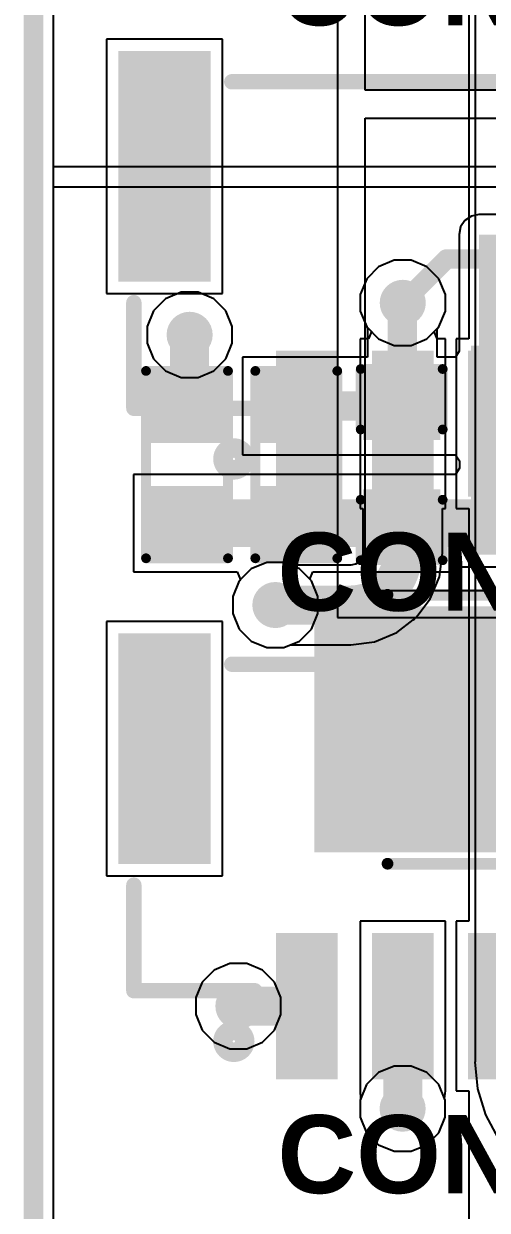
# Model space of a CAD drawing. Header units: inches. Extents: x -0.01 to 2.44, y -0.01 to 2.26.
# Drawn here: x -0.005 to 0.233, y 0.31 to 0.918 of the extents above; entities that cross this region are included whole.
import ezdxf

# ---------------------------------------------------------------- set-up
doc = ezdxf.new("R2010")
doc.units = ezdxf.units.IN
doc.header["$MEASUREMENT"] = 0
for name, color, linetype in [('Board Outline', 216, 'Continuous'), ('Bottom Layer', 5, 'Continuous'), ('Bottom Overlay', 54, 'Continuous'), ('Bottom Paste', 16, 'Continuous'), ('Bottom Solder', 6, 'Continuous'), ('GROUND', 16, 'Continuous'), ('POWER', 76, 'Continuous'), ('SIGNAL1', 90, 'Continuous'), ('SIGNAL2', 156, 'Continuous'), ('Top Layer', 1, 'Continuous'), ('Top Overlay', 2, 'Continuous'), ('Top Paste', 8, 'Continuous'), ('Top Solder', 216, 'Continuous'), ('Via Holes', 16, 'Continuous')]:
    doc.layers.add(name, color=color, linetype=linetype)
doc.styles.add('Arial_Bold', font='', dxfattribs={"height": 0.2})
doc.styles.get('Arial_Bold').set_extended_font_data('Arial', bold=True)

# ---------------------------------------------------------------- blocks, each defined once
blk = doc.blocks.new('SOT_23_6_THIN_B_4')
at = {"layer": 'Bottom Layer'}
for points in [[(-0.07322825, 0.0496063), (-0.02913375, 0.0496063), (-0.02913375, 0.0251969), (-0.07322825, 0.0251969)], [(0.02913395, 0.0496063), (0.07322845, 0.0496063), (0.07322845, 0.0251969), (0.02913395, 0.0251969)], [(-0.07322825, 0.0122047), (-0.02913375, 0.0122047), (-0.02913375, -0.0122047), (-0.07322825, -0.0122047)], [(0.02913395, 0.0122047), (0.07322845, 0.0122047), (0.07322845, -0.0122047), (0.02913395, -0.0122047)], [(-0.07322825, -0.0251969), (-0.02913375, -0.0251969), (-0.02913375, -0.0496063), (-0.07322825, -0.0496063)], [(0.02913395, -0.0251969), (0.07322845, -0.0251969), (0.07322845, -0.0496063), (0.02913395, -0.0496063)]]:
    blk.add_hatch(color=5, dxfattribs=at).paths.add_polyline_path(points)
at = {"layer": 'Bottom Paste'}
for points in [[(-0.07322825, 0.0496063), (-0.02913375, 0.0496063), (-0.02913375, 0.0251969), (-0.07322825, 0.0251969)], [(0.02913395, 0.0496063), (0.07322845, 0.0496063), (0.07322845, 0.0251969), (0.02913395, 0.0251969)], [(-0.07322825, 0.0122047), (-0.02913375, 0.0122047), (-0.02913375, -0.0122047), (-0.07322825, -0.0122047)], [(0.02913395, 0.0122047), (0.07322845, 0.0122047), (0.07322845, -0.0122047), (0.02913395, -0.0122047)], [(-0.07322825, -0.0251969), (-0.02913375, -0.0251969), (-0.02913375, -0.0496063), (-0.07322825, -0.0496063)], [(0.02913395, -0.0251969), (0.07322845, -0.0251969), (0.07322845, -0.0496063), (0.02913395, -0.0496063)]]:
    blk.add_hatch(color=16, dxfattribs=at).paths.add_polyline_path(points)
at = {"layer": 'Bottom Solder'}
for points in [[(-0.07722825, 0.0536063), (-0.02513375, 0.0536063), (-0.02513375, 0.0211969), (-0.07722825, 0.0211969)], [(0.02513395, 0.0536063), (0.07722845, 0.0536063), (0.07722845, 0.0211969), (0.02513395, 0.0211969)], [(-0.07722825, 0.0162047), (-0.02513375, 0.0162047), (-0.02513375, -0.0162047), (-0.07722825, -0.0162047)], [(0.02513395, 0.0162047), (0.07722845, 0.0162047), (0.07722845, -0.0162047), (0.02513395, -0.0162047)], [(-0.07722825, -0.0211969), (-0.02513375, -0.0211969), (-0.02513375, -0.0536063), (-0.07722825, -0.0536063)], [(0.02513395, -0.0211969), (0.07722845, -0.0211969), (0.07722845, -0.0536063), (0.02513395, -0.0536063)]]:
    blk.add_hatch(color=6, dxfattribs=at).paths.add_polyline_path(points)
at = {"layer": 'Bottom Overlay', "const_width": 0.005}
for points in [[(0.0310001, 0.058), (-0.0299999, 0.058)], [(-0.084, -0.033), (-0.084, -0.043)], [(-0.079, -0.038), (-0.084, -0.033)], [(-0.079, -0.038), (-0.084, -0.043)], [(0.03, -0.058), (-0.0299999, -0.058)]]:
    blk.add_lwpolyline(points, dxfattribs=at)
at = {"layer": 'Bottom Overlay', "const_width": 0.0025}
for points in [[(-0.0312499, 0.058, 1), (-0.0287499, 0.058, 1)], [(0.0297501, 0.058, 1), (0.0322501, 0.058, 1)], [(-0.08525, -0.033, 1), (-0.08275, -0.033, 1)], [(-0.08525, -0.033, 1), (-0.08275, -0.033, 1)], [(-0.08025, -0.038, 1), (-0.07775, -0.038, 1)], [(-0.08025, -0.038, 1), (-0.07775, -0.038, 1)], [(-0.08525, -0.043, 1), (-0.08275, -0.043, 1)], [(-0.08525, -0.043, 1), (-0.08275, -0.043, 1)], [(-0.0312499, -0.058, 1), (-0.0287499, -0.058, 1)], [(0.02875, -0.058, 1), (0.03125, -0.058, 1)]]:
    blk.add_lwpolyline(points, format="xyb", close=True, dxfattribs=at)
blk = doc.blocks.new('R___0603_B_5')
at = {"layer": 'Bottom Layer'}
for points in [[(-0.045, -0.0175), (-0.045, 0.0175), (-0.015, 0.0175), (-0.015, -0.0175)], [(0.015, -0.0175), (0.015, 0.0175), (0.045, 0.0175), (0.045, -0.0175)]]:
    blk.add_hatch(color=5, dxfattribs=at).paths.add_polyline_path(points)
at = {"layer": 'Bottom Paste'}
for points in [[(-0.045, -0.0175), (-0.045, 0.0175), (-0.015, 0.0175), (-0.015, -0.0175)], [(0.015, -0.0175), (0.015, 0.0175), (0.045, 0.0175), (0.045, -0.0175)]]:
    blk.add_hatch(color=16, dxfattribs=at).paths.add_polyline_path(points)
at = {"layer": 'Bottom Solder'}
for points in [[(-0.049, -0.0215), (-0.049, 0.0215), (-0.011, 0.0215), (-0.011, -0.0215)], [(0.011, -0.0215), (0.011, 0.0215), (0.049, 0.0215), (0.049, -0.0215)]]:
    blk.add_hatch(color=6, dxfattribs=at).paths.add_polyline_path(points)
at = {"layer": 'Bottom Overlay', "const_width": 0.005}
for points in [[(-0.048, 0.021), (0.048, 0.021)], [(-0.048, 0.021), (-0.048, -0.021)], [(0.048, 0.021), (0.048, -0.021)], [(-0.048, -0.021), (0.048, -0.021)]]:
    blk.add_lwpolyline(points, dxfattribs=at)
at = {"layer": 'Bottom Overlay', "const_width": 0.0025}
for points in [[(-0.04925, 0.021, 1), (-0.04675, 0.021, 1)], [(-0.04925, 0.021, 1), (-0.04675, 0.021, 1)], [(0.04675, 0.021, 1), (0.04925, 0.021, 1)], [(0.04675, 0.021, 1), (0.04925, 0.021, 1)], [(-0.04925, -0.021, 1), (-0.04675, -0.021, 1)], [(-0.04925, -0.021, 1), (-0.04675, -0.021, 1)], [(0.04675, -0.021, 1), (0.04925, -0.021, 1)], [(0.04675, -0.021, 1), (0.04925, -0.021, 1)]]:
    blk.add_lwpolyline(points, format="xyb", close=True, dxfattribs=at)
blk = doc.blocks.new('R___0603_B_6')
at = {"layer": 'Bottom Layer'}
for points in [[(-0.045, -0.0175), (-0.045, 0.0175), (-0.015, 0.0175), (-0.015, -0.0175)], [(0.015, -0.0175), (0.015, 0.0175), (0.045, 0.0175), (0.045, -0.0175)]]:
    blk.add_hatch(color=5, dxfattribs=at).paths.add_polyline_path(points)
at = {"layer": 'Bottom Paste'}
for points in [[(-0.045, -0.0175), (-0.045, 0.0175), (-0.015, 0.0175), (-0.015, -0.0175)], [(0.015, -0.0175), (0.015, 0.0175), (0.045, 0.0175), (0.045, -0.0175)]]:
    blk.add_hatch(color=16, dxfattribs=at).paths.add_polyline_path(points)
at = {"layer": 'Bottom Solder'}
for points in [[(-0.049, -0.0215), (-0.049, 0.0215), (-0.011, 0.0215), (-0.011, -0.0215)], [(0.011, -0.0215), (0.011, 0.0215), (0.049, 0.0215), (0.049, -0.0215)]]:
    blk.add_hatch(color=6, dxfattribs=at).paths.add_polyline_path(points)
at = {"layer": 'Bottom Overlay', "const_width": 0.005}
for points in [[(-0.048, 0.021), (0.048, 0.021)], [(-0.048, 0.021), (-0.048, -0.021)], [(0.048, 0.021), (0.048, -0.021)], [(-0.048, -0.021), (0.048, -0.021)]]:
    blk.add_lwpolyline(points, dxfattribs=at)
at = {"layer": 'Bottom Overlay', "const_width": 0.0025}
for points in [[(-0.04925, 0.021, 1), (-0.04675, 0.021, 1)], [(-0.04925, 0.021, 1), (-0.04675, 0.021, 1)], [(0.04675, 0.021, 1), (0.04925, 0.021, 1)], [(0.04675, 0.021, 1), (0.04925, 0.021, 1)], [(-0.04925, -0.021, 1), (-0.04675, -0.021, 1)], [(-0.04925, -0.021, 1), (-0.04675, -0.021, 1)], [(0.04675, -0.021, 1), (0.04925, -0.021, 1)], [(0.04675, -0.021, 1), (0.04925, -0.021, 1)]]:
    blk.add_lwpolyline(points, format="xyb", close=True, dxfattribs=at)
blk = doc.blocks.new('C___0603_B_9')
at = {"layer": 'Bottom Layer'}
for points in [[(-0.045, -0.0175), (-0.045, 0.0175), (-0.015, 0.0175), (-0.015, -0.0175)], [(0.015, -0.0175), (0.015, 0.0175), (0.045, 0.0175), (0.045, -0.0175)]]:
    blk.add_hatch(color=5, dxfattribs=at).paths.add_polyline_path(points)
at = {"layer": 'Bottom Paste'}
for points in [[(-0.045, -0.0175), (-0.045, 0.0175), (-0.015, 0.0175), (-0.015, -0.0175)], [(0.015, -0.0175), (0.015, 0.0175), (0.045, 0.0175), (0.045, -0.0175)]]:
    blk.add_hatch(color=16, dxfattribs=at).paths.add_polyline_path(points)
at = {"layer": 'Bottom Solder'}
for points in [[(-0.0473622, -0.0198622), (-0.0473622, 0.0198622), (-0.0126378, 0.0198622), (-0.0126378, -0.0198622)], [(0.0126378, -0.0198622), (0.0126378, 0.0198622), (0.0473622, 0.0198622), (0.0473622, -0.0198622)]]:
    blk.add_hatch(color=6, dxfattribs=at).paths.add_polyline_path(points)
at = {"layer": 'Bottom Overlay', "const_width": 0.005}
for points in [[(-0.049, 0.021), (-0.049, -0.021)], [(-0.049, 0.021), (-0.018, 0.021)], [(0.018, 0.021), (0.049, 0.021)], [(0.049, 0.021), (0.049, -0.021)], [(-0.049, -0.021), (-0.018, -0.021)], [(0.018, -0.021), (0.049, -0.021)]]:
    blk.add_lwpolyline(points, dxfattribs=at)
at = {"layer": 'Bottom Overlay', "const_width": 0.0025}
for points in [[(-0.05025, 0.021, 1), (-0.04775, 0.021, 1)], [(-0.05025, 0.021, 1), (-0.04775, 0.021, 1)], [(-0.01925, 0.021, 1), (-0.01675, 0.021, 1)], [(0.01675, 0.021, 1), (0.01925, 0.021, 1)], [(0.04775, 0.021, 1), (0.05025, 0.021, 1)], [(0.04775, 0.021, 1), (0.05025, 0.021, 1)], [(-0.05025, -0.021, 1), (-0.04775, -0.021, 1)], [(-0.05025, -0.021, 1), (-0.04775, -0.021, 1)], [(-0.01925, -0.021, 1), (-0.01675, -0.021, 1)], [(0.01675, -0.021, 1), (0.01925, -0.021, 1)], [(0.04775, -0.021, 1), (0.05025, -0.021, 1)], [(0.04775, -0.021, 1), (0.05025, -0.021, 1)]]:
    blk.add_lwpolyline(points, format="xyb", close=True, dxfattribs=at)
blk = doc.blocks.new('C____C_B_10')
at = {"layer": 'Bottom Layer'}
for points in [[(-0.1535433, 0.0590551), (-0.0590551, 0.0590551), (-0.0590551, -0.0590551), (-0.1535433, -0.0590551)], [(0.0590551, 0.0590551), (0.1535433, 0.0590551), (0.1535433, -0.0590551), (0.0590551, -0.0590551)]]:
    blk.add_hatch(color=5, dxfattribs=at).paths.add_polyline_path(points)
at = {"layer": 'Bottom Paste'}
for points in [[(-0.1535433, 0.0590551), (-0.0590551, 0.0590551), (-0.0590551, -0.0590551), (-0.1535433, -0.0590551)], [(0.0590551, 0.0590551), (0.1535433, 0.0590551), (0.1535433, -0.0590551), (0.0590551, -0.0590551)]]:
    blk.add_hatch(color=16, dxfattribs=at).paths.add_polyline_path(points)
at = {"layer": 'Bottom Solder'}
for points in [[(-0.1575433, 0.0630551), (-0.0550551, 0.0630551), (-0.0550551, -0.0630551), (-0.1575433, -0.0630551)], [(0.0550551, 0.0630551), (0.1575433, 0.0630551), (0.1575433, -0.0630551), (0.0550551, -0.0630551)]]:
    blk.add_hatch(color=6, dxfattribs=at).paths.add_polyline_path(points)
at = {"layer": 'Bottom Overlay'}
for points, const_width in [([(0.1200787, 0.0688976), (-0.1190974, 0.0688976)], 0.006), ([(-0.1759292, 0.0090157), (-0.1759292, -0.0169843)], 0.005), ([(-0.1629292, -0.0029843), (-0.1889292, -0.0029843)], 0.005), ([(0.1200787, -0.0688976), (-0.1190974, -0.0688976)], 0.006)]:
    blk.add_lwpolyline(points, dxfattribs=dict(at, const_width=const_width))
for points, const_width in [([(-0.1205974, 0.0688976, 1), (-0.1175974, 0.0688976, 1)], 0.003), ([(0.1185787, 0.0688976, 1), (0.1215787, 0.0688976, 1)], 0.003), ([(-0.1771792, 0.0090157, 1), (-0.1746792, 0.0090157, 1)], 0.0025), ([(-0.1901792, -0.0029843, 1), (-0.1876792, -0.0029843, 1)], 0.0025), ([(-0.1641792, -0.0029843, 1), (-0.1616792, -0.0029843, 1)], 0.0025), ([(-0.1771792, -0.0169843, 1), (-0.1746792, -0.0169843, 1)], 0.0025), ([(-0.1205974, -0.0688976, 1), (-0.1175974, -0.0688976, 1)], 0.003), ([(0.1185787, -0.0688976, 1), (0.1215787, -0.0688976, 1)], 0.003)]:
    blk.add_lwpolyline(points, format="xyb", close=True, dxfattribs=dict(at, const_width=const_width))
blk = doc.blocks.new('BM04B_GHS_TBT_97')
at = {"layer": 'Top Layer'}
for points in [[(-0.0856299, 0.12499995), (-0.0620079, 0.12499995), (-0.0620079, 0.05807085), (-0.0856299, 0.05807085)], [(-0.0364173, 0.12499995), (-0.0127953, 0.12499995), (-0.0127953, 0.05807085), (-0.0364173, 0.05807085)], [(0.0127953, 0.12499995), (0.0364173, 0.12499995), (0.0364173, 0.05807085), (0.0127953, 0.05807085)], [(0.0620079, 0.12499995), (0.0856299, 0.12499995), (0.0856299, 0.05807085), (0.0620079, 0.05807085)], [(-0.16633855, 0.0147638), (-0.12696845, 0.0147638), (-0.12696845, -0.0954724), (-0.16633855, -0.0954724)], [(0.12696845, 0.0147638), (0.16633855, 0.0147638), (0.16633855, -0.0954724), (0.12696845, -0.0954724)]]:
    blk.add_hatch(color=1, dxfattribs=at).paths.add_polyline_path(points)
at = {"layer": 'Top Paste'}
for points in [[(-0.0856299, 0.12499995), (-0.0620079, 0.12499995), (-0.0620079, 0.05807085), (-0.0856299, 0.05807085)], [(-0.0364173, 0.12499995), (-0.0127953, 0.12499995), (-0.0127953, 0.05807085), (-0.0364173, 0.05807085)], [(0.0127953, 0.12499995), (0.0364173, 0.12499995), (0.0364173, 0.05807085), (0.0127953, 0.05807085)], [(0.0620079, 0.12499995), (0.0856299, 0.12499995), (0.0856299, 0.05807085), (0.0620079, 0.05807085)], [(-0.16633855, 0.0147638), (-0.12696845, 0.0147638), (-0.12696845, -0.0954724), (-0.16633855, -0.0954724)], [(0.12696845, 0.0147638), (0.16633855, 0.0147638), (0.16633855, -0.0954724), (0.12696845, -0.0954724)]]:
    blk.add_hatch(color=8, dxfattribs=at).paths.add_polyline_path(points)
at = {"layer": 'Top Solder'}
for points in [[(-0.0896299, 0.12899995), (-0.0580079, 0.12899995), (-0.0580079, 0.05407085), (-0.0896299, 0.05407085)], [(-0.0404173, 0.12899995), (-0.0087953, 0.12899995), (-0.0087953, 0.05407085), (-0.0404173, 0.05407085)], [(0.0087953, 0.12899995), (0.0404173, 0.12899995), (0.0404173, 0.05407085), (0.0087953, 0.05407085)], [(0.0580079, 0.12899995), (0.0896299, 0.12899995), (0.0896299, 0.05407085), (0.0580079, 0.05407085)], [(-0.17033855, 0.0187638), (-0.12296845, 0.0187638), (-0.12296845, -0.0994724), (-0.17033855, -0.0994724)], [(0.12296845, 0.0187638), (0.17033855, 0.0187638), (0.17033855, -0.0994724), (0.12296845, -0.0994724)]]:
    blk.add_hatch(color=216, dxfattribs=at).paths.add_polyline_path(points)
at = {"layer": 'Top Overlay', "const_width": 0.007874}
for points in [[(-0.1003937, 0.0836614), (-0.1624016, 0.0836614)], [(-0.1624016, 0.0836614), (-0.1624016, 0.0295276)], [(0.1624016, 0.0836614), (0.1003937, 0.0836614)], [(0.1624016, 0.0836614), (0.1624016, 0.0295276)], [(0.1122047, -0.0836614), (-0.1122047, -0.0836614)]]:
    blk.add_lwpolyline(points, dxfattribs=at)
at = {"layer": 'Top Overlay', "const_width": 0.003937}
for points in [[(-0.1643701, 0.0836614, 1), (-0.1604331, 0.0836614, 1)], [(-0.1643701, 0.0836614, 1), (-0.1604331, 0.0836614, 1)], [(-0.1023622, 0.0836614, 1), (-0.0984252, 0.0836614, 1)], [(0.0984252, 0.0836614, 1), (0.1023622, 0.0836614, 1)], [(0.1604331, 0.0836614, 1), (0.1643701, 0.0836614, 1)], [(0.1604331, 0.0836614, 1), (0.1643701, 0.0836614, 1)], [(-0.1643701, 0.0295276, 1), (-0.1604331, 0.0295276, 1)], [(0.1604331, 0.0295276, 1), (0.1643701, 0.0295276, 1)], [(-0.1141732, -0.0836614, 1), (-0.1102362, -0.0836614, 1)], [(0.1102362, -0.0836614, 1), (0.1141732, -0.0836614, 1)]]:
    blk.add_lwpolyline(points, format="xyb", close=True, dxfattribs=at)
blk = doc.blocks.new('BM04B_GHS_TBT_98')
at = {"layer": 'Top Layer'}
for points in [[(-0.0856299, 0.12499995), (-0.0620079, 0.12499995), (-0.0620079, 0.05807085), (-0.0856299, 0.05807085)], [(-0.0364173, 0.12499995), (-0.0127953, 0.12499995), (-0.0127953, 0.05807085), (-0.0364173, 0.05807085)], [(0.0127953, 0.12499995), (0.0364173, 0.12499995), (0.0364173, 0.05807085), (0.0127953, 0.05807085)], [(0.0620079, 0.12499995), (0.0856299, 0.12499995), (0.0856299, 0.05807085), (0.0620079, 0.05807085)], [(-0.16633855, 0.0147638), (-0.12696845, 0.0147638), (-0.12696845, -0.0954724), (-0.16633855, -0.0954724)], [(0.12696845, 0.0147638), (0.16633855, 0.0147638), (0.16633855, -0.0954724), (0.12696845, -0.0954724)]]:
    blk.add_hatch(color=1, dxfattribs=at).paths.add_polyline_path(points)
at = {"layer": 'Top Paste'}
for points in [[(-0.0856299, 0.12499995), (-0.0620079, 0.12499995), (-0.0620079, 0.05807085), (-0.0856299, 0.05807085)], [(-0.0364173, 0.12499995), (-0.0127953, 0.12499995), (-0.0127953, 0.05807085), (-0.0364173, 0.05807085)], [(0.0127953, 0.12499995), (0.0364173, 0.12499995), (0.0364173, 0.05807085), (0.0127953, 0.05807085)], [(0.0620079, 0.12499995), (0.0856299, 0.12499995), (0.0856299, 0.05807085), (0.0620079, 0.05807085)], [(-0.16633855, 0.0147638), (-0.12696845, 0.0147638), (-0.12696845, -0.0954724), (-0.16633855, -0.0954724)], [(0.12696845, 0.0147638), (0.16633855, 0.0147638), (0.16633855, -0.0954724), (0.12696845, -0.0954724)]]:
    blk.add_hatch(color=8, dxfattribs=at).paths.add_polyline_path(points)
at = {"layer": 'Top Solder'}
for points in [[(-0.0896299, 0.12899995), (-0.0580079, 0.12899995), (-0.0580079, 0.05407085), (-0.0896299, 0.05407085)], [(-0.0404173, 0.12899995), (-0.0087953, 0.12899995), (-0.0087953, 0.05407085), (-0.0404173, 0.05407085)], [(0.0087953, 0.12899995), (0.0404173, 0.12899995), (0.0404173, 0.05407085), (0.0087953, 0.05407085)], [(0.0580079, 0.12899995), (0.0896299, 0.12899995), (0.0896299, 0.05407085), (0.0580079, 0.05407085)], [(-0.17033855, 0.0187638), (-0.12296845, 0.0187638), (-0.12296845, -0.0994724), (-0.17033855, -0.0994724)], [(0.12296845, 0.0187638), (0.17033855, 0.0187638), (0.17033855, -0.0994724), (0.12296845, -0.0994724)]]:
    blk.add_hatch(color=216, dxfattribs=at).paths.add_polyline_path(points)
at = {"layer": 'Top Overlay', "const_width": 0.007874}
for points in [[(-0.1003937, 0.0836614), (-0.1624016, 0.0836614)], [(-0.1624016, 0.0836614), (-0.1624016, 0.0295276)], [(0.1624016, 0.0836614), (0.1003937, 0.0836614)], [(0.1624016, 0.0836614), (0.1624016, 0.0295276)], [(0.1122047, -0.0836614), (-0.1122047, -0.0836614)]]:
    blk.add_lwpolyline(points, dxfattribs=at)
at = {"layer": 'Top Overlay', "const_width": 0.003937}
for points in [[(-0.1643701, 0.0836614, 1), (-0.1604331, 0.0836614, 1)], [(-0.1643701, 0.0836614, 1), (-0.1604331, 0.0836614, 1)], [(-0.1023622, 0.0836614, 1), (-0.0984252, 0.0836614, 1)], [(0.0984252, 0.0836614, 1), (0.1023622, 0.0836614, 1)], [(0.1604331, 0.0836614, 1), (0.1643701, 0.0836614, 1)], [(0.1604331, 0.0836614, 1), (0.1643701, 0.0836614, 1)], [(-0.1643701, 0.0295276, 1), (-0.1604331, 0.0295276, 1)], [(0.1604331, 0.0295276, 1), (0.1643701, 0.0295276, 1)], [(-0.1141732, -0.0836614, 1), (-0.1102362, -0.0836614, 1)], [(0.1102362, -0.0836614, 1), (0.1141732, -0.0836614, 1)]]:
    blk.add_lwpolyline(points, format="xyb", close=True, dxfattribs=at)

msp = doc.modelspace()

# ---------------------------------------------------------------- hatches: boundary and pattern name
at = {"layer": 'Bottom Layer'}
for points in [[(0.2282518, 0.7250771), (0.2864802, 0.7250771), (0.2864802, 0.8103801), (0.2282518, 0.8103801)], [(0.0786583, 0.6502739), (0.2723463, 0.6502739), (0.2723463, 0.6746833), (0.0786583, 0.6746833)]]:
    msp.add_hatch(color=5, dxfattribs=at).paths.add_polyline_path(points)
h = msp.add_hatch(color=5, dxfattribs=at)
edge = h.paths.add_edge_path()
edge.add_arc((0.1892126, 0.7753802), 0.011811, 0, 360)
h = msp.add_hatch(color=5, dxfattribs=at)
edge = h.paths.add_edge_path()
edge.add_arc((0.08, 0.759), 0.011811, 0, 360)
h = msp.add_hatch(color=5, dxfattribs=at)
edge = h.paths.add_edge_path()
edge.add_arc((0.1239326, 0.6205274), 0.011811, 0, 360)
h = msp.add_hatch(color=5, dxfattribs=at)
edge = h.paths.add_edge_path()
edge.add_arc((0.105, 0.415), 0.011811, 0, 360)
h = msp.add_hatch(color=5, dxfattribs=at)
edge = h.paths.add_edge_path()
edge.add_arc((0.1891243, 0.3624491), 0.011811, 0, 360)
at = {"layer": 'GROUND'}
h = msp.add_hatch(color=16, dxfattribs=at)
edge = h.paths.add_edge_path()
edge.add_arc((0.1892126, 0.7753802), 0.011811, 0, 360)
h = msp.add_hatch(color=16, dxfattribs=at)
edge = h.paths.add_edge_path()
edge.add_arc((0.08, 0.759), 0.011811, 0, 360)
h = msp.add_hatch(color=16, dxfattribs=at)
edge = h.paths.add_edge_path()
edge.add_arc((0.1239326, 0.6205274), 0.011811, 0, 360)
h = msp.add_hatch(color=16, dxfattribs=at)
edge = h.paths.add_edge_path()
edge.add_arc((0.105, 0.415), 0.011811, 0, 360)
h = msp.add_hatch(color=16, dxfattribs=at)
edge = h.paths.add_edge_path()
edge.add_arc((0.1891243, 0.3624491), 0.011811, 0, 360)
at = {"layer": 'POWER'}
h = msp.add_hatch(color=76, dxfattribs=at)
edge = h.paths.add_edge_path()
edge.add_arc((0.1892126, 0.7753802), 0.011811, 0, 360)
h = msp.add_hatch(color=76, dxfattribs=at)
edge = h.paths.add_edge_path()
edge.add_arc((0.08, 0.759), 0.011811, 0, 360)
h = msp.add_hatch(color=76, dxfattribs=at)
edge = h.paths.add_edge_path()
edge.add_arc((0.1239326, 0.6205274), 0.011811, 0, 360)
h = msp.add_hatch(color=76, dxfattribs=at)
edge = h.paths.add_edge_path()
edge.add_arc((0.105, 0.415), 0.011811, 0, 360)
h = msp.add_hatch(color=76, dxfattribs=at)
edge = h.paths.add_edge_path()
edge.add_arc((0.1891243, 0.3624491), 0.011811, 0, 360)
at = {"layer": 'SIGNAL1'}
h = msp.add_hatch(color=90, dxfattribs=at)
edge = h.paths.add_edge_path()
edge.add_arc((0.1892126, 0.7753802), 0.011811, 0, 360)
h = msp.add_hatch(color=90, dxfattribs=at)
edge = h.paths.add_edge_path()
edge.add_arc((0.08, 0.759), 0.011811, 0, 360)
h = msp.add_hatch(color=90, dxfattribs=at)
edge = h.paths.add_edge_path()
edge.add_arc((0.1239326, 0.6205274), 0.011811, 0, 360)
h = msp.add_hatch(color=90, dxfattribs=at)
edge = h.paths.add_edge_path()
edge.add_arc((0.105, 0.415), 0.011811, 0, 360)
h = msp.add_hatch(color=90, dxfattribs=at)
edge = h.paths.add_edge_path()
edge.add_arc((0.1891243, 0.3624491), 0.011811, 0, 360)
at = {"layer": 'SIGNAL2'}
h = msp.add_hatch(color=156, dxfattribs=at)
edge = h.paths.add_edge_path()
edge.add_arc((0.1892126, 0.7753802), 0.011811, 0, 360)
h = msp.add_hatch(color=156, dxfattribs=at)
edge = h.paths.add_edge_path()
edge.add_arc((0.08, 0.759), 0.011811, 0, 360)
h = msp.add_hatch(color=156, dxfattribs=at)
edge = h.paths.add_edge_path()
edge.add_arc((0.1239326, 0.6205274), 0.011811, 0, 360)
h = msp.add_hatch(color=156, dxfattribs=at)
edge = h.paths.add_edge_path()
edge.add_arc((0.105, 0.415), 0.011811, 0, 360)
h = msp.add_hatch(color=156, dxfattribs=at)
edge = h.paths.add_edge_path()
edge.add_arc((0.1891243, 0.3624491), 0.011811, 0, 360)
at = {"layer": 'Top Layer'}
h = msp.add_hatch(color=1, dxfattribs=at)
edge = h.paths.add_edge_path()
edge.add_arc((0.1892126, 0.7753802), 0.011811, 0, 360)
h = msp.add_hatch(color=1, dxfattribs=at)
edge = h.paths.add_edge_path()
edge.add_arc((0.08, 0.759), 0.011811, 0, 360)
h = msp.add_hatch(color=1, dxfattribs=at)
edge = h.paths.add_edge_path()
edge.add_arc((0.1239326, 0.6205274), 0.011811, 0, 360)
h = msp.add_hatch(color=1, dxfattribs=at)
edge = h.paths.add_edge_path()
edge.add_arc((0.105, 0.415), 0.011811, 0, 360)
h = msp.add_hatch(color=1, dxfattribs=at)
edge = h.paths.add_edge_path()
edge.add_arc((0.1891243, 0.3624491), 0.011811, 0, 360)
at = {"layer": 'Via Holes'}
h = msp.add_hatch(color=7, dxfattribs=at)
edge = h.paths.add_edge_path()
edge.add_arc((0.1892126, 0.7753802), 0.0059055, 0, 360)
h = msp.add_hatch(color=7, dxfattribs=at)
edge = h.paths.add_edge_path()
edge.add_arc((0.08, 0.759), 0.0059055, 0, 360)
h = msp.add_hatch(color=7, dxfattribs=at)
edge = h.paths.add_edge_path()
edge.add_arc((0.1239326, 0.6205274), 0.0059055, 0, 360)
h = msp.add_hatch(color=7, dxfattribs=at)
edge = h.paths.add_edge_path()
edge.add_arc((0.105, 0.415), 0.0059055, 0, 360)
h = msp.add_hatch(color=7, dxfattribs=at)
edge = h.paths.add_edge_path()
edge.add_arc((0.1891243, 0.3624491), 0.0059055, 0, 360)

# ---------------------------------------------------------------- linework, layer by layer
at = {"layer": 'Board Outline', "const_width": 0.01}
msp.add_lwpolyline([(0, 0), (0, 1.8503937)], dxfattribs=at)
at = {"layer": 'Bottom Layer'}
for p, q in [((0.0101954, 0.845), (0.0101954, 1.8401983)), ((0.3090001, 0.845), (0.0101954, 0.845)), ((0.0101954, 0.0101954), (0.0101954, 0.8348041)), ((0.0101954, 0.8348041), (0.3090001, 0.8348041)), ((0.2210422, 0.8175898), (0.218832, 0.814282)), ((0.22435, 0.8198), (0.2210422, 0.8175898)), ((0.2282518, 0.8205761), (0.22435, 0.8198)), ((0.2864803, 0.8205761), (0.2282518, 0.8205761)), ((0.218832, 0.814282), (0.2180559, 0.8103802)), ((0.2180559, 0.8103802), (0.2180559, 0.7506868)), ((0.1848741, 0.7971912), (0.1768577, 0.7938707)), ((0.1935511, 0.7971912), (0.1848741, 0.7971912)), ((0.2015675, 0.7938707), (0.1935511, 0.7971912)), ((0.1768577, 0.7938707), (0.1707221, 0.7877351)), ((0.2077031, 0.7877351), (0.2015675, 0.7938707)), ((0.1707221, 0.7877351), (0.1674016, 0.7797187)), ((0.2110236, 0.7797187), (0.2077031, 0.7877351)), ((0.1674016, 0.7797187), (0.1674016, 0.7710417)), ((0.2110236, 0.7710417), (0.2110236, 0.7797187)), ((0.1674016, 0.7710417), (0.1707221, 0.7630253)), ((0.2077031, 0.7630253), (0.2110236, 0.7710417)), ((0.1707221, 0.7630253), (0.1710919, 0.7626555)), ((0.1710919, 0.7626555), (0.1710919, 0.7474734)), ((0.2067775, 0.7620997), (0.2077031, 0.7630253)), ((0.2067775, 0.7474734), (0.2067775, 0.7620997)), ((0.2180559, 0.7506868), (0.2161566, 0.7474735)), ((0.1621583, 0.7474766), (0.1071583, 0.7474766)), ((0.1071583, 0.7474766), (0.1071583, 0.6974766)), ((0.1621583, 0.7474734), (0.1621583, 0.7474766)), ((0.1710919, 0.7474734), (0.1621583, 0.7474734)), ((0.2140558, 0.7474734), (0.2067775, 0.7474734)), ((0.2161566, 0.7474735), (0.2140558, 0.7474734)), ((0.1071583, 0.6974766), (0.1611567, 0.6974766)), ((0.1611567, 0.6974766), (0.1611567, 0.6974734)), ((0.1611567, 0.6974734), (0.2142518, 0.6974734)), ((0.2142518, 0.6974734), (0.2161566, 0.6974733)), ((0.2161566, 0.6974733), (0.2182519, 0.6943412)), ((0.2182519, 0.6943412), (0.2182519, 0.6906056)), ((0.1061581, 0.6874766), (0.0511583, 0.6874766)), ((0.0511583, 0.6874766), (0.0511583, 0.6374766)), ((0.1071585, 0.6874768), (0.1061581, 0.6874768)), ((0.1061581, 0.6874768), (0.1061581, 0.6874766)), ((0.1071585, 0.6874766), (0.1071585, 0.6874768)), ((0.1621583, 0.6874766), (0.1071585, 0.6874766)), ((0.1621583, 0.6874734), (0.1621583, 0.6874766)), ((0.2161566, 0.6874734), (0.1621583, 0.6874734)), ((0.2182519, 0.6906056), (0.2161566, 0.6874734)), ((0.2161567, 0.6374734), (0.2161567, 0.640078)), ((0.2161567, 0.640078), (0.2530041, 0.640078)), ((0.0511583, 0.6374766), (0.1043795, 0.6374766)), ((0.1054421, 0.6328823), (0.1021216, 0.6248659)), ((0.1043795, 0.6374766), (0.1060364, 0.6334766)), ((0.1060364, 0.6334766), (0.1054421, 0.6328823)), ((0.1415244, 0.633781), (0.1430551, 0.6374766)), ((0.1424231, 0.6328823), (0.1415244, 0.633781)), ((0.1457436, 0.6248659), (0.1424231, 0.6328823)), ((0.1430551, 0.6374766), (0.1611567, 0.6374766)), ((0.1611567, 0.6374766), (0.1611567, 0.6374734)), ((0.1611567, 0.6374734), (0.2161567, 0.6374734)), ((0.1021216, 0.6248659), (0.1021216, 0.6161889)), ((0.1457436, 0.6161889), (0.1457436, 0.6248659)), ((0.1021216, 0.6161889), (0.1054421, 0.6081725)), ((0.1424231, 0.6081725), (0.1457436, 0.6161889)), ((0.1054421, 0.6081725), (0.1115777, 0.6020369)), ((0.1362875, 0.6020369), (0.1424231, 0.6081725)), ((0.1115777, 0.6020369), (0.1195941, 0.5987164)), ((0.1282711, 0.5987164), (0.1362875, 0.6020369)), ((0.1195941, 0.5987164), (0.1282711, 0.5987164)), ((0.1847858, 0.3842601), (0.1767694, 0.3809396)), ((0.1934628, 0.3842601), (0.1847858, 0.3842601)), ((0.2014792, 0.3809396), (0.1934628, 0.3842601)), ((0.1767694, 0.3809396), (0.1706338, 0.374804)), ((0.2076148, 0.374804), (0.2014792, 0.3809396)), ((0.1706338, 0.374804), (0.1673133, 0.3667876)), ((0.2109353, 0.3667876), (0.2076148, 0.374804)), ((0.1673133, 0.3667876), (0.1673133, 0.3581106)), ((0.2109353, 0.3581106), (0.2109353, 0.3667876)), ((0.1673133, 0.3581106), (0.1706338, 0.3500942)), ((0.2076148, 0.3500942), (0.2109353, 0.3581106)), ((0.1706338, 0.3500942), (0.1767694, 0.3439586)), ((0.2014792, 0.3439586), (0.2076148, 0.3500942)), ((0.1767694, 0.3439586), (0.1847858, 0.3406381)), ((0.1847858, 0.3406381), (0.1934628, 0.3406381)), ((0.1934628, 0.3406381), (0.2014792, 0.3439586))]:
    msp.add_line(p, q, dxfattribs=at)
for points, const_width in [([(0.1889347, 0.7751023), (0.1892126, 0.7753802)], 0.015), ([(0.1889347, 0.7233072), (0.1889347, 0.7751023)], 0.015), ([(0.08, 0.7238183), (0.08, 0.759)], 0.02), ([(0.1346583, 0.7224766), (0.1346615, 0.7224734)], 0.015), ([(0.1346615, 0.7224734), (0.1886567, 0.7224734)], 0.015), ([(0.1889347, 0.7233072), (0.1892126, 0.7230293)], 0.015), ([(0.0786583, 0.7224766), (0.08, 0.7238183)], 0.01)]:
    msp.add_lwpolyline(points, dxfattribs=dict(at, const_width=const_width))
for points, const_width in [([(0.1851847, 0.7751023, 1), (0.1926847, 0.7751023, 1)], 0.0075), ([(0.1851847, 0.7751023, 1), (0.1926847, 0.7751023, 1)], 0.0075), ([(0.1854626, 0.7753802, 1), (0.1929626, 0.7753802, 1)], 0.0075), ([(0.075, 0.759, 1), (0.085, 0.759, 1)], 0.01), ([(0.075, 0.7238183, 1), (0.085, 0.7238183, 1)], 0.01), ([(0.1309083, 0.7224766, 1), (0.1384083, 0.7224766, 1)], 0.0075), ([(0.1309115, 0.7224734, 1), (0.1384115, 0.7224734, 1)], 0.0075), ([(0.1309115, 0.7224734, 1), (0.1384115, 0.7224734, 1)], 0.0075), ([(0.1849067, 0.7224734, 1), (0.1924067, 0.7224734, 1)], 0.0075), ([(0.1851847, 0.7233072, 1), (0.1926847, 0.7233072, 1)], 0.0075), ([(0.1851847, 0.7233072, 1), (0.1926847, 0.7233072, 1)], 0.0075), ([(0.1854626, 0.7230293, 1), (0.1929626, 0.7230293, 1)], 0.0075), ([(0.0761583, 0.7224766, 1), (0.0811583, 0.7224766, 1)], 0.005), ([(0.0775, 0.7238183, 1), (0.0825, 0.7238183, 1)], 0.005)]:
    msp.add_lwpolyline(points, format="xyb", close=True, dxfattribs=dict(at, const_width=const_width))
at = {"layer": 'GROUND'}
for p, q in [((0.0101954, 0.0101954), (0.0101954, 1.8401983)), ((0.1848741, 0.7971912), (0.1768577, 0.7938707)), ((0.1935511, 0.7971912), (0.1848741, 0.7971912)), ((0.2015675, 0.7938707), (0.1935511, 0.7971912)), ((0.1768577, 0.7938707), (0.1707221, 0.7877351)), ((0.2077031, 0.7877351), (0.2015675, 0.7938707)), ((0.1707221, 0.7877351), (0.1674016, 0.7797187)), ((0.2110236, 0.7797187), (0.2077031, 0.7877351)), ((0.1674016, 0.7797187), (0.1674016, 0.7710417)), ((0.2110236, 0.7710417), (0.2110236, 0.7797187)), ((0.1674016, 0.7710417), (0.1707221, 0.7630253)), ((0.2077031, 0.7630253), (0.2110236, 0.7710417)), ((0.1707221, 0.7630253), (0.1768577, 0.7568897)), ((0.2015675, 0.7568897), (0.2077031, 0.7630253)), ((0.1768577, 0.7568897), (0.1848741, 0.7535692)), ((0.1935511, 0.7535692), (0.2015675, 0.7568897)), ((0.1848741, 0.7535692), (0.1935511, 0.7535692)), ((0.1115777, 0.6390179), (0.1054421, 0.6328823)), ((0.1195941, 0.6423384), (0.1115777, 0.6390179)), ((0.1282711, 0.6423384), (0.1195941, 0.6423384)), ((0.1362875, 0.6390179), (0.1282711, 0.6423384)), ((0.1424231, 0.6328823), (0.1362875, 0.6390179)), ((0.1054421, 0.6328823), (0.1021216, 0.6248659)), ((0.1457436, 0.6248659), (0.1424231, 0.6328823)), ((0.1021216, 0.6248659), (0.1021216, 0.6161889)), ((0.1457436, 0.6161889), (0.1457436, 0.6248659)), ((0.1021216, 0.6161889), (0.1054421, 0.6081725)), ((0.1424231, 0.6081725), (0.1457436, 0.6161889)), ((0.1054421, 0.6081725), (0.1115777, 0.6020369)), ((0.1362875, 0.6020369), (0.1424231, 0.6081725)), ((0.1115777, 0.6020369), (0.1195941, 0.5987164)), ((0.1282711, 0.5987164), (0.1362875, 0.6020369)), ((0.1195941, 0.5987164), (0.1282711, 0.5987164)), ((0.1847858, 0.3842601), (0.1767694, 0.3809396)), ((0.1934628, 0.3842601), (0.1847858, 0.3842601)), ((0.2014792, 0.3809396), (0.1934628, 0.3842601)), ((0.1767694, 0.3809396), (0.1706338, 0.374804)), ((0.2076148, 0.374804), (0.2014792, 0.3809396)), ((0.1706338, 0.374804), (0.1673133, 0.3667876)), ((0.2109353, 0.3667876), (0.2076148, 0.374804)), ((0.1673133, 0.3667876), (0.1673133, 0.3581106)), ((0.2109353, 0.3581106), (0.2109353, 0.3667876)), ((0.1673133, 0.3581106), (0.1706338, 0.3500942)), ((0.2076148, 0.3500942), (0.2109353, 0.3581106)), ((0.1706338, 0.3500942), (0.1767694, 0.3439586)), ((0.2014792, 0.3439586), (0.2076148, 0.3500942)), ((0.1767694, 0.3439586), (0.1847858, 0.3406381)), ((0.1847858, 0.3406381), (0.1934628, 0.3406381)), ((0.1934628, 0.3406381), (0.2014792, 0.3439586))]:
    msp.add_line(p, q, dxfattribs=at)
at = {"layer": 'POWER'}
for p, q in [((0.0101954, 0.0101954), (0.0101954, 1.8401983)), ((0.1558504, 1.0500639), (0.1558504, 0.614177)), ((0.17, 0.8843968), (0.17, 1.0513367)), ((0.65, 0.8843968), (0.17, 0.8843968)), ((0.17, 0.6278778), (0.17, 0.87)), ((0.17, 0.87), (0.6356076, 0.87)), ((0.0756615, 0.780811), (0.0676451, 0.7774905)), ((0.0843385, 0.780811), (0.0756615, 0.780811)), ((0.0923549, 0.7774905), (0.0843385, 0.780811)), ((0.0676451, 0.7774905), (0.0615095, 0.7713549)), ((0.0984905, 0.7713549), (0.0923549, 0.7774905)), ((0.0615095, 0.7713549), (0.058189, 0.7633385)), ((0.101811, 0.7633385), (0.0984905, 0.7713549)), ((0.058189, 0.7633385), (0.058189, 0.7546615)), ((0.101811, 0.7546615), (0.101811, 0.7633385)), ((0.058189, 0.7546615), (0.0615095, 0.7466451)), ((0.0984905, 0.7466451), (0.101811, 0.7546615)), ((0.0615095, 0.7466451), (0.0676451, 0.7405095)), ((0.0923549, 0.7405095), (0.0984905, 0.7466451)), ((0.0676451, 0.7405095), (0.0756615, 0.737189)), ((0.0756615, 0.737189), (0.0843385, 0.737189)), ((0.0843385, 0.737189), (0.0923549, 0.7405095)), ((0.1115777, 0.6390179), (0.1054421, 0.6328823)), ((0.1195941, 0.6423384), (0.1115777, 0.6390179)), ((0.1282711, 0.6423384), (0.1195941, 0.6423384)), ((0.1362875, 0.6390179), (0.1282711, 0.6423384)), ((0.1424231, 0.6328823), (0.1362875, 0.6390179)), ((0.1054421, 0.6328823), (0.1021216, 0.6248659)), ((0.1457436, 0.6248659), (0.1424231, 0.6328823)), ((0.3536776, 0.6278778), (0.17, 0.6278778)), ((0.1021216, 0.6248659), (0.1021216, 0.6161889)), ((0.1457436, 0.6161889), (0.1457436, 0.6248659)), ((0.1021216, 0.6161889), (0.1054421, 0.6081725)), ((0.1424231, 0.6081725), (0.1457436, 0.6161889)), ((0.1558504, 0.614177), (0.2803144, 0.614177)), ((0.1054421, 0.6081725), (0.1115777, 0.6020369)), ((0.1362875, 0.6020369), (0.1424231, 0.6081725)), ((0.1115777, 0.6020369), (0.1195941, 0.5987164)), ((0.1282711, 0.5987164), (0.1362875, 0.6020369)), ((0.1195941, 0.5987164), (0.1282711, 0.5987164)), ((0.0926451, 0.4334905), (0.0865095, 0.4273549)), ((0.1006615, 0.436811), (0.0926451, 0.4334905)), ((0.1093385, 0.436811), (0.1006615, 0.436811)), ((0.1173549, 0.4334905), (0.1093385, 0.436811)), ((0.1234905, 0.4273549), (0.1173549, 0.4334905)), ((0.0865095, 0.4273549), (0.083189, 0.4193385)), ((0.126811, 0.4193385), (0.1234905, 0.4273549)), ((0.083189, 0.4193385), (0.083189, 0.4106615)), ((0.126811, 0.4106615), (0.126811, 0.4193385)), ((0.083189, 0.4106615), (0.0865095, 0.4026451)), ((0.1234905, 0.4026451), (0.126811, 0.4106615)), ((0.0865095, 0.4026451), (0.0926451, 0.3965095)), ((0.1173549, 0.3965095), (0.1234905, 0.4026451)), ((0.0926451, 0.3965095), (0.1006615, 0.393189)), ((0.1093385, 0.393189), (0.1173549, 0.3965095)), ((0.1006615, 0.393189), (0.1093385, 0.393189)), ((0.1847858, 0.3842601), (0.1767694, 0.3809396)), ((0.1934628, 0.3842601), (0.1847858, 0.3842601)), ((0.2014792, 0.3809396), (0.1934628, 0.3842601)), ((0.1767694, 0.3809396), (0.1706338, 0.374804)), ((0.2076148, 0.374804), (0.2014792, 0.3809396)), ((0.1706338, 0.374804), (0.1673133, 0.3667876)), ((0.2109353, 0.3667876), (0.2076148, 0.374804)), ((0.1673133, 0.3667876), (0.1673133, 0.3581106)), ((0.2109353, 0.3581106), (0.2109353, 0.3667876)), ((0.1673133, 0.3581106), (0.1706338, 0.3500942)), ((0.2076148, 0.3500942), (0.2109353, 0.3581106)), ((0.1706338, 0.3500942), (0.1767694, 0.3439586)), ((0.2014792, 0.3439586), (0.2076148, 0.3500942)), ((0.1767694, 0.3439586), (0.1847858, 0.3406381)), ((0.1847858, 0.3406381), (0.1934628, 0.3406381)), ((0.1934628, 0.3406381), (0.2014792, 0.3439586))]:
    msp.add_line(p, q, dxfattribs=at)
at = {"layer": 'POWER', "const_width": 0.01}
for points in [[(0.1892126, 0.7753802), (0.2117126, 0.7978802)], [(0.2117126, 0.7978802), (0.6161567, 0.7978802)]]:
    msp.add_lwpolyline(points, dxfattribs=at)
at = {"layer": 'POWER', "const_width": 0.005}
for points in [[(0.2092126, 0.7978802, 1), (0.2142126, 0.7978802, 1)], [(0.2092126, 0.7978802, 1), (0.2142126, 0.7978802, 1)], [(0.1867126, 0.7753802, 1), (0.1917126, 0.7753802, 1)]]:
    msp.add_lwpolyline(points, format="xyb", close=True, dxfattribs=at)
at = {"layer": 'SIGNAL1'}
for p, q in [((0.0101954, 0.0101954), (0.0101954, 1.8401983)), ((0.2262415, 1.4864485), (0.2262415, 0.3864448)), ((0.1848741, 0.7971912), (0.1768577, 0.7938707)), ((0.1935511, 0.7971912), (0.1848741, 0.7971912)), ((0.2015675, 0.7938707), (0.1935511, 0.7971912)), ((0.1768577, 0.7938707), (0.1707221, 0.7877351)), ((0.2077031, 0.7877351), (0.2015675, 0.7938707)), ((0.1707221, 0.7877351), (0.1674016, 0.7797187)), ((0.2110236, 0.7797187), (0.2077031, 0.7877351)), ((0.1674016, 0.7797187), (0.1674016, 0.7710417)), ((0.2110236, 0.7710417), (0.2110236, 0.7797187)), ((0.1674016, 0.7710417), (0.1707221, 0.7630253)), ((0.2077031, 0.7630253), (0.2110236, 0.7710417)), ((0.1707221, 0.7630253), (0.1768577, 0.7568897)), ((0.2015675, 0.7568897), (0.2077031, 0.7630253)), ((0.1768577, 0.7568897), (0.1848741, 0.7535692)), ((0.1935511, 0.7535692), (0.2015675, 0.7568897)), ((0.1848741, 0.7535692), (0.1935511, 0.7535692)), ((0.1115777, 0.6390179), (0.1054421, 0.6328823)), ((0.1195941, 0.6423384), (0.1115777, 0.6390179)), ((0.1282711, 0.6423384), (0.1195941, 0.6423384)), ((0.1362875, 0.6390179), (0.1282711, 0.6423384)), ((0.1424231, 0.6328823), (0.1362875, 0.6390179)), ((0.1054421, 0.6328823), (0.1021216, 0.6248659)), ((0.1457436, 0.6248659), (0.1424231, 0.6328823)), ((0.1021216, 0.6248659), (0.1021216, 0.6161889)), ((0.1457436, 0.6161889), (0.1457436, 0.6248659)), ((0.1021216, 0.6161889), (0.1054421, 0.6081725)), ((0.1424231, 0.6081725), (0.1457436, 0.6161889)), ((0.1054421, 0.6081725), (0.1115777, 0.6020369)), ((0.1362875, 0.6020369), (0.1424231, 0.6081725)), ((0.1115777, 0.6020369), (0.1195941, 0.5987164)), ((0.1282711, 0.5987164), (0.1362875, 0.6020369)), ((0.1195941, 0.5987164), (0.1282711, 0.5987164)), ((0.1847858, 0.3842601), (0.1767694, 0.3809396)), ((0.1934628, 0.3842601), (0.1847858, 0.3842601)), ((0.2014792, 0.3809396), (0.1934628, 0.3842601)), ((0.2262415, 0.3864448), (0.2261945, 0.3864448)), ((0.2261945, 0.3864448), (0.2275546, 0.3726352)), ((0.1767694, 0.3809396), (0.1706338, 0.374804)), ((0.2076148, 0.374804), (0.2014792, 0.3809396)), ((0.1706338, 0.374804), (0.1673133, 0.3667876)), ((0.2109353, 0.3667876), (0.2076148, 0.374804)), ((0.2275546, 0.3726352), (0.2315827, 0.3593563)), ((0.1673133, 0.3667876), (0.1673133, 0.3581106)), ((0.2109353, 0.3581106), (0.2109353, 0.3667876)), ((0.2315827, 0.3593563), (0.238124, 0.3471184)), ((0.1673133, 0.3581106), (0.1706338, 0.3500942)), ((0.2076148, 0.3500942), (0.2109353, 0.3581106)), ((0.1706338, 0.3500942), (0.1767694, 0.3439586)), ((0.2014792, 0.3439586), (0.2076148, 0.3500942)), ((0.1767694, 0.3439586), (0.1847858, 0.3406381)), ((0.1847858, 0.3406381), (0.1934628, 0.3406381)), ((0.1934628, 0.3406381), (0.2014792, 0.3439586))]:
    msp.add_line(p, q, dxfattribs=at)
at = {"layer": 'SIGNAL2'}
for p, q in [((0.0101954, 0.0101954), (0.0101954, 1.005)), ((0.1848741, 0.7971912), (0.1768577, 0.7938707)), ((0.1935511, 0.7971912), (0.1848741, 0.7971912)), ((0.2015675, 0.7938707), (0.1935511, 0.7971912)), ((0.1768577, 0.7938707), (0.1707221, 0.7877351)), ((0.2077031, 0.7877351), (0.2015675, 0.7938707)), ((0.1707221, 0.7877351), (0.1674016, 0.7797187)), ((0.2110236, 0.7797187), (0.2077031, 0.7877351)), ((0.0756615, 0.780811), (0.0676451, 0.7774905)), ((0.0843385, 0.780811), (0.0756615, 0.780811)), ((0.0923549, 0.7774905), (0.0843385, 0.780811)), ((0.1674016, 0.7797187), (0.1674016, 0.7710417)), ((0.2110236, 0.7710417), (0.2110236, 0.7797187)), ((0.0676451, 0.7774905), (0.0615095, 0.7713549)), ((0.0984905, 0.7713549), (0.0923549, 0.7774905)), ((0.0615095, 0.7713549), (0.058189, 0.7633385)), ((0.101811, 0.7633385), (0.0984905, 0.7713549)), ((0.1674016, 0.7710417), (0.1707221, 0.7630253)), ((0.2077031, 0.7630253), (0.2110236, 0.7710417)), ((0.058189, 0.7633385), (0.058189, 0.7546615)), ((0.101811, 0.7546615), (0.101811, 0.7633385)), ((0.1707221, 0.7630253), (0.1768577, 0.7568897)), ((0.2015675, 0.7568897), (0.2077031, 0.7630253)), ((0.058189, 0.7546615), (0.0615095, 0.7466451)), ((0.0984905, 0.7466451), (0.101811, 0.7546615)), ((0.1768577, 0.7568897), (0.1848741, 0.7535692)), ((0.1935511, 0.7535692), (0.2015675, 0.7568897)), ((0.1848741, 0.7535692), (0.1935511, 0.7535692)), ((0.0615095, 0.7466451), (0.0676451, 0.7405095)), ((0.0923549, 0.7405095), (0.0984905, 0.7466451)), ((0.0676451, 0.7405095), (0.0756615, 0.737189)), ((0.0756615, 0.737189), (0.0843385, 0.737189)), ((0.0843385, 0.737189), (0.0923549, 0.7405095)), ((0.0926451, 0.4334905), (0.0865095, 0.4273549)), ((0.1006615, 0.436811), (0.0926451, 0.4334905)), ((0.1093385, 0.436811), (0.1006615, 0.436811)), ((0.1173549, 0.4334905), (0.1093385, 0.436811)), ((0.1234905, 0.4273549), (0.1173549, 0.4334905)), ((0.0865095, 0.4273549), (0.083189, 0.4193385)), ((0.126811, 0.4193385), (0.1234905, 0.4273549)), ((0.083189, 0.4193385), (0.083189, 0.4106615)), ((0.126811, 0.4106615), (0.126811, 0.4193385)), ((0.083189, 0.4106615), (0.0865095, 0.4026451)), ((0.1234905, 0.4026451), (0.126811, 0.4106615)), ((0.0865095, 0.4026451), (0.0926451, 0.3965095)), ((0.1173549, 0.3965095), (0.1234905, 0.4026451)), ((0.0926451, 0.3965095), (0.1006615, 0.393189)), ((0.1093385, 0.393189), (0.1173549, 0.3965095)), ((0.1006615, 0.393189), (0.1093385, 0.393189))]:
    msp.add_line(p, q, dxfattribs=at)
at = {"layer": 'Top Layer'}
for p, q in [((0.0101954, 0.0101954), (0.0101954, 1.8401983)), ((0.2231313, 0.9700001), (0.2231313, 0.7569291)), ((0.0968504, 0.9104724), (0.0374804, 0.9104724)), ((0.0374804, 0.9104724), (0.0374804, 0.7802362)), ((0.0968504, 0.7802362), (0.0968504, 0.9104724)), ((0.1848741, 0.7971912), (0.1768577, 0.7938707)), ((0.1935511, 0.7971912), (0.1848741, 0.7971912)), ((0.2015675, 0.7938707), (0.1935511, 0.7971912)), ((0.1768577, 0.7938707), (0.1707221, 0.7877351)), ((0.2077031, 0.7877351), (0.2015675, 0.7938707)), ((0.1707221, 0.7877351), (0.1674016, 0.7797187)), ((0.2110236, 0.7797187), (0.2077031, 0.7877351)), ((0.0374804, 0.7802362), (0.0968504, 0.7802362)), ((0.1674016, 0.7797187), (0.1674016, 0.7710417)), ((0.2110236, 0.7710417), (0.2110236, 0.7797187)), ((0.1674016, 0.7710417), (0.1707221, 0.7630253)), ((0.2077031, 0.7630253), (0.2110236, 0.7710417)), ((0.1707221, 0.7630253), (0.1731227, 0.7606247)), ((0.1731227, 0.7606247), (0.171592, 0.7569291)), ((0.2053025, 0.7606247), (0.2077031, 0.7630253)), ((0.2068332, 0.7569291), (0.2053025, 0.7606247)), ((0.171592, 0.7569291), (0.1674016, 0.7569291)), ((0.1674016, 0.7569291), (0.1674016, 0.6700001)), ((0.2110236, 0.7569291), (0.2068332, 0.7569291)), ((0.2110236, 0.6700001), (0.2110236, 0.7569291)), ((0.2231313, 0.7569291), (0.2166142, 0.7569291)), ((0.2166142, 0.7569291), (0.2166142, 0.6700001)), ((0.1674016, 0.6700001), (0.1688208, 0.6700001)), ((0.1688208, 0.6700001), (0.1688208, 0.6471847)), ((0.2096044, 0.6471847), (0.2096044, 0.6700001)), ((0.2096044, 0.6700001), (0.2110236, 0.6700001)), ((0.2166142, 0.6700001), (0.2231313, 0.6700001)), ((0.2231313, 0.6700001), (0.2231313, 0.4584645)), ((0.1683553, 0.6447823), (0.1670838, 0.6428793)), ((0.168827, 0.6471535), (0.1683553, 0.6447823)), ((0.1688208, 0.6471847), (0.168827, 0.6471535)), ((0.2080117, 0.6350047), (0.2096152, 0.6471847)), ((0.2096152, 0.6471847), (0.2096044, 0.6471847)), ((0.1115777, 0.6390179), (0.1054421, 0.6328823)), ((0.1195941, 0.6423384), (0.1115777, 0.6390179)), ((0.1282711, 0.6423384), (0.1195941, 0.6423384)), ((0.1316974, 0.6409192), (0.1282711, 0.6423384)), ((0.1625553, 0.6409192), (0.1316974, 0.6409192)), ((0.1625865, 0.640913), (0.1625553, 0.6409192)), ((0.1649577, 0.6413847), (0.1625865, 0.640913)), ((0.1668607, 0.6426562), (0.1649577, 0.6413847)), ((0.1669944, 0.6427456), (0.1668607, 0.6426562)), ((0.1670838, 0.6428793), (0.1669944, 0.6427456)), ((0.1054421, 0.6328823), (0.1021216, 0.6248659)), ((0.2033104, 0.6236548), (0.2080117, 0.6350047)), ((0.1021216, 0.6248659), (0.1021216, 0.6161889)), ((0.1968781, 0.6152721), (0.2033104, 0.6236548)), ((0.1021216, 0.6161889), (0.1054421, 0.6081725)), ((0.1958317, 0.6139083), (0.1961162, 0.614279)), ((0.1961162, 0.614279), (0.1962939, 0.6143978)), ((0.1962939, 0.6143978), (0.1968781, 0.6152721)), ((0.0968504, 0.6120078), (0.0374804, 0.6120078)), ((0.0374804, 0.6120078), (0.0374804, 0.4817716)), ((0.0968504, 0.4817716), (0.0968504, 0.6120078)), ((0.1054421, 0.6081725), (0.1115777, 0.6020369)), ((0.1860852, 0.6064296), (0.1944679, 0.6128619)), ((0.1944679, 0.6128619), (0.1953422, 0.6134461)), ((0.1953422, 0.6134461), (0.195461, 0.6136238)), ((0.195461, 0.6136238), (0.1958317, 0.6139083)), ((0.1115777, 0.6020369), (0.1195941, 0.5987164)), ((0.1747353, 0.6017283), (0.1860852, 0.6064296)), ((0.1195941, 0.5987164), (0.1282711, 0.5987164)), ((0.1282711, 0.5987164), (0.1316974, 0.6001356)), ((0.1316974, 0.6001356), (0.1625553, 0.6001356)), ((0.1625553, 0.6001248), (0.1747353, 0.6017283)), ((0.1625553, 0.6001356), (0.1625553, 0.6001248)), ((0.0374804, 0.4817716), (0.0968504, 0.4817716)), ((0.2110236, 0.4584645), (0.1674016, 0.4584645)), ((0.1674016, 0.4584645), (0.1674016, 0.3715356)), ((0.2110236, 0.3715356), (0.2110236, 0.4584645)), ((0.2231313, 0.4584645), (0.2166142, 0.4584645)), ((0.2166142, 0.4584645), (0.2166142, 0.3715355)), ((0.1674016, 0.3715356), (0.1674015, 0.3715356)), ((0.1674015, 0.3715356), (0.1676231, 0.3675355)), ((0.2106255, 0.3675355), (0.2110237, 0.3715356)), ((0.2110237, 0.3715356), (0.2110236, 0.3715356)), ((0.2166142, 0.3715355), (0.2231313, 0.3715355)), ((0.2231313, 0.3715355), (0.2231313, 0.1660236)), ((0.1676231, 0.3675355), (0.1673133, 0.3667876)), ((0.1673133, 0.3667876), (0.1673133, 0.3581106)), ((0.2109353, 0.3667876), (0.2106255, 0.3675355)), ((0.2109353, 0.3581106), (0.2109353, 0.3667876)), ((0.1673133, 0.3581106), (0.1706338, 0.3500942)), ((0.2076148, 0.3500942), (0.2109353, 0.3581106)), ((0.1706338, 0.3500942), (0.1767694, 0.3439586)), ((0.2014792, 0.3439586), (0.2076148, 0.3500942)), ((0.1767694, 0.3439586), (0.1847858, 0.3406381)), ((0.1847858, 0.3406381), (0.1934628, 0.3406381)), ((0.1934628, 0.3406381), (0.2014792, 0.3439586))]:
    msp.add_line(p, q, dxfattribs=at)
at = {"layer": 'Top Layer', "const_width": 0.02}
for points in [[(0.1892126, 0.6471847), (0.1892126, 0.7134646)], [(0.1239326, 0.6205274), (0.1625553, 0.6205274)], [(0.105, 0.415), (0.14, 0.415)], [(0.1892126, 0.415), (0.1893009, 0.4150883)], [(0.1892126, 0.3625374), (0.1892126, 0.415)], [(0.1891243, 0.3624491), (0.1892126, 0.3625374)]]:
    msp.add_lwpolyline(points, dxfattribs=at)
at = {"layer": 'Top Layer', "const_width": 0.01}
for points in [[(0.1842126, 0.7134646, 1), (0.1942126, 0.7134646, 1)], [(0.1842126, 0.6471847, 1), (0.1942126, 0.6471847, 1)], [(0.1842126, 0.6471847, 1), (0.1942126, 0.6471847, 1)], [(0.1768747, 0.628817, 1), (0.1868747, 0.628817, 1)], [(0.1768747, 0.628817, 1), (0.1868747, 0.628817, 1)], [(0.175923, 0.6278653, 1), (0.185923, 0.6278653, 1)], [(0.175923, 0.6278653, 1), (0.185923, 0.6278653, 1)], [(0.1189326, 0.6205274, 1), (0.1289326, 0.6205274, 1)], [(0.1575553, 0.6205274, 1), (0.1675553, 0.6205274, 1)], [(0.1575553, 0.6205274, 1), (0.1675553, 0.6205274, 1)], [(0.1, 0.415, 1), (0.11, 0.415, 1)], [(0.135, 0.415, 1), (0.145, 0.415, 1)], [(0.1842126, 0.415, 1), (0.1942126, 0.415, 1)], [(0.1842126, 0.415, 1), (0.1942126, 0.415, 1)], [(0.1843009, 0.4150883, 1), (0.1943009, 0.4150883, 1)], [(0.1841243, 0.3624491, 1), (0.1941243, 0.3624491, 1)], [(0.1842126, 0.3625374, 1), (0.1942126, 0.3625374, 1)], [(0.1842126, 0.3625374, 1), (0.1942126, 0.3625374, 1)]]:
    msp.add_lwpolyline(points, format="xyb", close=True, dxfattribs=at)
at = {"layer": 'Top Layer', "const_width": 0.02}
for points in [[(0.1892126, 0.6471847, -0.1923587761402102), (0.1818747, 0.628817)], [(0.1818747, 0.628817, -0.012624653419179), (0.180923, 0.6278653)], [(0.180923, 0.6278653, -0.1923587761402102), (0.1625553, 0.6205274)]]:
    msp.add_lwpolyline(points, format="xyb", dxfattribs=at)
at = {"layer": 'Top Overlay'}
for points, const_width in [([(0.1082473, 0.695403, 1), (0.0970847, 0.695403, 1)], 0.01), ([(0.0945847, 0.695403, 1), (0.0995847, 0.695403, 1)], 0.005), ([(0.1057473, 0.695403, 1), (0.1107473, 0.695403, 1)], 0.005), ([(0.1082473, 0.3969384, 1), (0.0970847, 0.3969384, 1)], 0.01), ([(0.0945847, 0.3969384, 1), (0.0995847, 0.3969384, 1)], 0.005), ([(0.1057473, 0.3969384, 1), (0.1107473, 0.3969384, 1)], 0.005)]:
    msp.add_lwpolyline(points, format="xyb", close=True, dxfattribs=dict(at, const_width=const_width))

# ---------------------------------------------------------------- block references
for name, p, rotation in [('BM04B_GHS_TBT_98', (0.2138189, 0.805), 180), ('SOT_23_6_THIN_B_4', (0.3014803, 0.6998802), 180), ('R___0603_B_5', (0.0786583, 0.6924766), 90), ('R___0603_B_6', (0.1346583, 0.6924766), 90), ('C___0603_B_9', (0.1886567, 0.6924734), 90), ('C____C_B_10', (0.3014803, 0.5568802), 180), ('BM04B_GHS_TBT_97', (0.2138189, 0.5065354), 180)]:
    msp.add_blockref(name, p, dxfattribs=dict(rotation=rotation))

# ---------------------------------------------------------------- texts
at = {"layer": 'Top Overlay', "style": 'Arial_Bold'}
for s, p in [('CON-1', (0.125, 0.9176098)), ('CON-4', (0.125, 0.6176098)), ('CON-7', (0.125, 0.3191452))]:
    msp.add_text(s, height=0.04, dxfattribs=at).set_placement(p)

doc.saveas('drawing.dxf')
